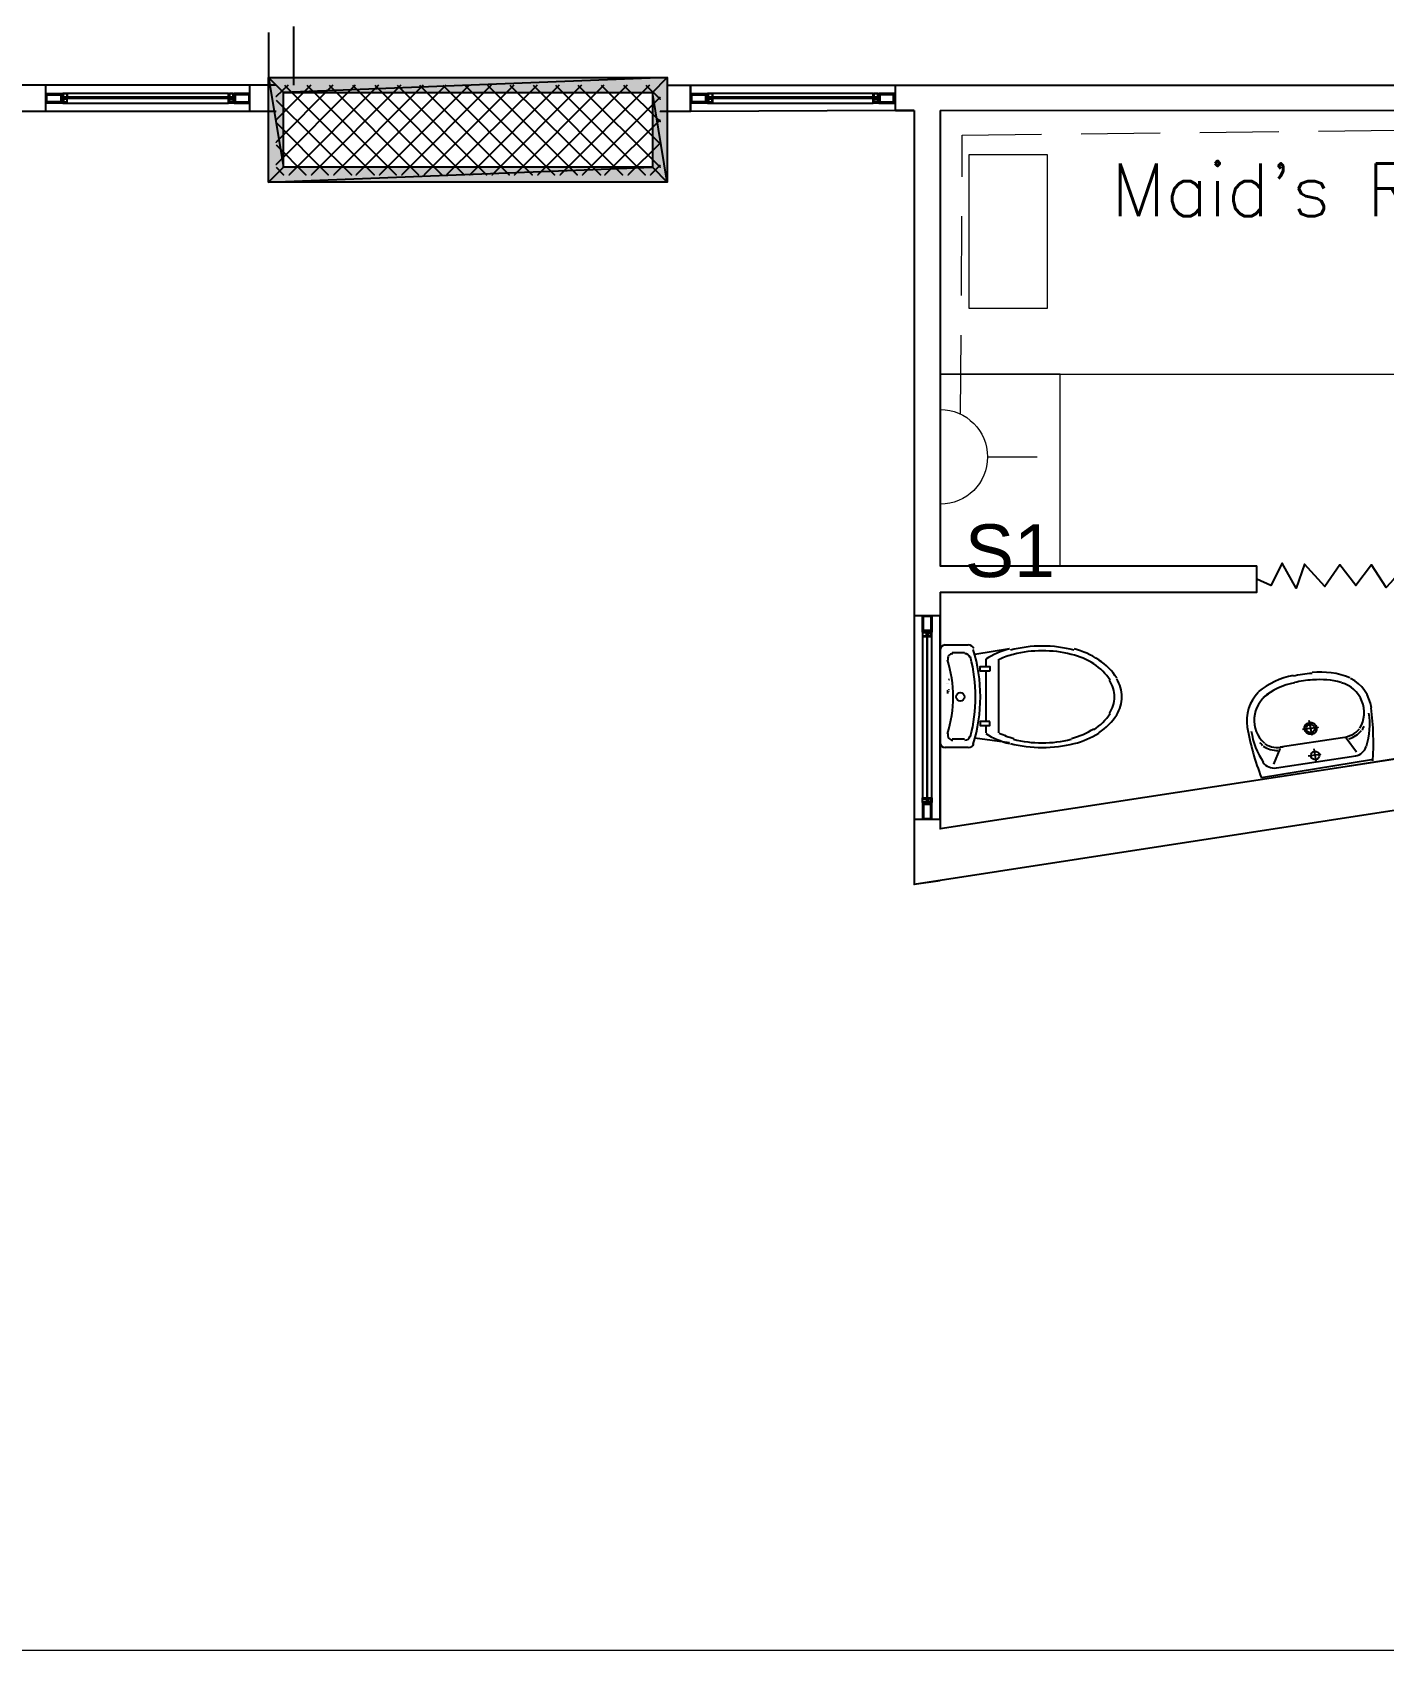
# Model space of a CAD drawing. Header units: inches. Extents: x 14 to 158, y 51 to 94.
# Drawn here: x 63.47 to 68.59, y 73.44 to 79.57 of the extents above; entities that cross this region are included whole.
import ezdxf

# ---------------------------------------------------------------- set-up
doc = ezdxf.new("R2010")
doc.units = ezdxf.units.IN
doc.header["$LTSCALE"] = 0.6
doc.header["$MEASUREMENT"] = 0
doc.linetypes.add('DASHED', pattern=[0.75, 0.5, -0.25])
doc.layers.get('0').update_dxf_attribs({"color": 253, "lineweight": 0})
for name, color, linetype, lineweight in [('POWER-1', 3, 'Continuous', 0), ('text', 3, 'Continuous', 0), ('wiring1', 3, 'DASHED', 0)]:
    doc.layers.add(name, color=color, linetype=linetype, lineweight=lineweight)
doc.styles.add('SIMPLEX', font='SIMPLEX.SHX')
doc.styles.get("Standard").update_dxf_attribs({"font": 'arial.ttf'})

# ---------------------------------------------------------------- blocks, each defined once
blk = doc.blocks.new('A$C7A874722')
for p, q in [((1.8, 1), (0, 1)), ((0, 1), (0, 0)), ((1.8, 0), (1.8, 1)), ((0, 0), (1.8, 0))]:
    blk.add_line(p, q)
blk = doc.blocks.new('SO-10')
at = {"layer": 'POWER-1'}
for p, q in [((0, 0.1761), (0, 0.3603)), ((0.25, 0), (-0.25, 0))]:
    blk.add_line(p, q, dxfattribs=at)
blk.add_arc((0, 0), 0.1761, 0, 180, dxfattribs=at)

msp = doc.modelspace()

# ---------------------------------------------------------------- hatches: boundary and pattern name
h = msp.add_hatch(color=256)
h.paths.add_polyline_path([(65.8212, 79.0581), (65.8778, 79.0016), (65.8212, 79.3408)])
h.paths.add_polyline_path([(65.8778, 79.0016), (65.8212, 79.3408), (65.8778, 79.3974)])
h.paths.add_polyline_path([(65.8212, 79.3408), (65.8778, 79.3974), (64.4228, 79.3408)])
h.paths.add_polyline_path([(65.8778, 79.3974), (64.4228, 79.3408), (64.3663, 79.3974)])
h.paths.add_polyline_path([(64.4228, 79.3408), (64.3663, 79.3974), (64.4228, 79.0581)])
h.paths.add_polyline_path([(64.3663, 79.3974), (64.4228, 79.0581), (64.3663, 79.0016)])
h.paths.add_polyline_path([(64.4228, 79.0581), (64.3663, 79.0016), (65.8212, 79.0581)])
h.paths.add_polyline_path([(64.3663, 79.0016), (65.8212, 79.0581), (65.8778, 79.0016)])
h = msp.add_hatch(color=256)
h.paths.add_polyline_path([(65.8212, 79.0581), (65.8778, 79.0016), (65.8212, 79.3408)])
h.paths.add_polyline_path([(65.8778, 79.0016), (65.8212, 79.3408), (65.8778, 79.3974)])
h.paths.add_polyline_path([(65.8212, 79.3408), (65.8778, 79.3974), (64.4228, 79.3408)])
h.paths.add_polyline_path([(65.8778, 79.3974), (64.4228, 79.3408), (64.3663, 79.3974)])
h.paths.add_polyline_path([(64.4228, 79.3408), (64.3663, 79.3974), (64.4228, 79.0581)])
h.paths.add_polyline_path([(64.3663, 79.3974), (64.4228, 79.0581), (64.3663, 79.0016)])
h.paths.add_polyline_path([(64.4228, 79.0581), (64.3663, 79.0016), (65.8212, 79.0581)])
h.paths.add_polyline_path([(64.3663, 79.0016), (65.8212, 79.0581), (65.8778, 79.0016)])
h = msp.add_hatch(color=256)
h.paths.add_polyline_path([(66.9328, 77.1095), (66.9438, 77.1095), (66.9438, 77.1054), (66.941, 77.1054), (66.9369, 77.1054), (66.9369, 77.1095), (66.9328, 77.1095), (66.9341, 77.1095)])
h.paths.add_polyline_path([(66.941, 77.1095), (66.9369, 77.1095), (66.9369, 77.1054), (66.941, 77.1054), (66.9438, 77.1054), (66.9438, 77.1095)])
for points in [[(66.941, 77.1191), (66.9369, 77.1191), (66.9369, 77.1164), (66.9369, 77.1122), (66.941, 77.1122), (66.941, 77.1164), (66.941, 77.1191), (66.9438, 77.1191), (66.9479, 77.1191), (66.9479, 77.1164), (66.9479, 77.1122), (66.9438, 77.1122), (66.9438, 77.1164), (66.9438, 77.1191), (66.9438, 77.1164), (66.941, 77.1164), (66.941, 77.1122), (66.9369, 77.1122), (66.9369, 77.1164), (66.9369, 77.1191)], [(66.941, 77.0916), (66.9369, 77.0916), (66.9369, 77.0874), (66.941, 77.0874), (66.941, 77.0916), (66.9438, 77.0916), (66.9438, 77.0874), (66.941, 77.0874), (66.9438, 77.0874), (66.9438, 77.0916), (66.941, 77.0916), (66.941, 77.0874), (66.9369, 77.0874), (66.9369, 77.0916)], [(66.941, 77.0805), (66.9369, 77.0805), (66.9369, 77.0778), (66.9369, 77.0764), (66.941, 77.0778), (66.941, 77.0764), (66.941, 77.0805), (66.9438, 77.0805), (66.9479, 77.0805), (66.9479, 77.0778), (66.9479, 77.0764), (66.9438, 77.0778), (66.9438, 77.0764), (66.9438, 77.0736), (66.9438, 77.0778), (66.9438, 77.0764), (66.9438, 77.0805), (66.9438, 77.0778), (66.9438, 77.0764), (66.941, 77.0778), (66.941, 77.0764), (66.941, 77.0736), (66.9369, 77.0736), (66.9369, 77.0778), (66.9369, 77.0764), (66.9369, 77.0805)], [(66.9369, 77.0736), (66.9479, 77.0736), (66.9479, 77.0709), (66.9438, 77.0709), (66.9438, 77.0695), (66.9438, 77.0667), (66.941, 77.0667), (66.9369, 77.0667), (66.9369, 77.0709), (66.941, 77.0709), (66.941, 77.0695), (66.9438, 77.0709), (66.9438, 77.0695), (66.941, 77.0709), (66.941, 77.0695), (66.9369, 77.0709)], [(66.9369, 77.0557), (66.941, 77.0557), (66.9438, 77.0557), (66.9438, 77.0598), (66.9438, 77.0557), (66.9479, 77.0557), (66.9438, 77.0557)], [(66.9369, 77.0529), (66.941, 77.0529), (66.9438, 77.0529), (66.9438, 77.0557), (66.9438, 77.0529), (66.9479, 77.0529), (66.9438, 77.0529)]]:
    msp.add_hatch(color=256).paths.add_polyline_path(points)
h = msp.add_hatch(color=256)
h.paths.add_polyline_path([(66.9369, 77.0985), (66.9369, 77.1026), (66.9369, 77.1012), (66.941, 77.1026), (66.941, 77.1012), (66.941, 77.0985), (66.9438, 77.0985), (66.9438, 77.1026), (66.9438, 77.1012), (66.941, 77.1026), (66.941, 77.1012), (66.9438, 77.1026), (66.9438, 77.1012), (66.9438, 77.0985), (66.941, 77.0985)])
h.paths.add_polyline_path([(66.941, 77.0985), (66.941, 77.1026), (66.941, 77.1012), (66.9369, 77.1026), (66.9369, 77.1012), (66.9369, 77.0985)])
h = msp.add_hatch(color=256)
h.paths.add_polyline_path([(66.9369, 77.0598), (66.9369, 77.0626), (66.9369, 77.0667), (66.941, 77.0667), (66.941, 77.0626), (66.941, 77.0598), (66.9438, 77.0598), (66.9438, 77.0626), (66.941, 77.0626), (66.941, 77.0667), (66.9438, 77.0667), (66.9438, 77.0626), (66.9438, 77.0598), (66.941, 77.0598)])
h.paths.add_polyline_path([(66.941, 77.0598), (66.941, 77.0626), (66.9369, 77.0626), (66.9369, 77.0598)])

# ---------------------------------------------------------------- linework, layer by layer
at = {"linetype": 'Continuous', "lineweight": -2}
for p, q in [((64.3663, 79.5689), (64.3663, 79.3974)), ((64.4615, 79.5916), (64.4615, 79.3684))]:
    msp.add_line(p, q, dxfattribs=at)
msp.add_line((66.9121, 79.2732), (70.4494, 79.2732))
for points in [[(49.7235, 93.0265), (82.2429, 93.0265), (82.2429, 73.4364), (49.7235, 73.4364)], [(67.0218, 79.1058), (67.3179, 79.1058), (67.3179, 78.5229), (67.0218, 78.5229)], [(66.9121, 77.5467), (67.3665, 77.5467), (67.3665, 78.2732), (66.9121, 78.2732)]]:
    msp.add_lwpolyline(points, close=True)
for points in [[(63.5223, 79.3684), (62.015, 79.3684), (62.015, 79.3684)], [(63.5223, 79.3684), (63.081, 79.3684), (63.081, 79.3684)], [(64.296, 79.3684), (63.5223, 79.3684), (63.5223, 79.3684)], [(63.5223, 79.2691), (63.5223, 79.3684), (63.5223, 79.3684)], [(64.296, 79.3684), (63.5223, 79.3684), (63.5223, 79.3684)], [(63.5223, 79.2691), (63.5223, 79.3684), (63.5223, 79.3684)], [(64.3953, 79.3684), (64.296, 79.3684), (64.296, 79.3684)], [(64.296, 79.2691), (64.296, 79.3684), (64.296, 79.3684)], [(64.3953, 79.3684), (64.296, 79.3684), (64.296, 79.3684)], [(64.296, 79.2691), (64.296, 79.3684), (64.296, 79.3684)], [(64.6945, 79.3684), (64.3953, 79.0678), (64.3953, 79.0678)], [(64.6104, 79.3684), (64.3953, 79.1533), (64.3953, 79.1533)], [(64.5263, 79.3684), (64.3953, 79.2374), (64.3953, 79.2374)], [(64.4408, 79.3684), (64.3953, 79.3257), (64.3953, 79.3257)], [(64.6945, 79.3684), (64.3953, 79.0678), (64.3953, 79.0678)], [(64.6104, 79.3684), (64.3953, 79.1533), (64.3953, 79.1533)], [(64.5263, 79.3684), (64.3953, 79.2374), (64.3953, 79.2374)], [(64.4408, 79.3684), (64.3953, 79.3257), (64.3953, 79.3257)], [(64.427, 79.3684), (64.7662, 79.0292), (64.7662, 79.0292)], [(64.427, 79.3684), (64.7662, 79.0292), (64.7662, 79.0292)], [(64.7828, 79.3684), (64.4449, 79.0292), (64.4449, 79.0292)], [(64.7828, 79.3684), (64.4449, 79.0292), (64.4449, 79.0292)], [(64.5111, 79.3684), (64.8504, 79.0292), (64.8504, 79.0292)], [(64.5111, 79.3684), (64.8504, 79.0292), (64.8504, 79.0292)], [(64.8683, 79.3684), (64.529, 79.0292), (64.529, 79.0292)], [(64.8683, 79.3684), (64.529, 79.0292), (64.529, 79.0292)], [(64.5966, 79.3684), (64.9345, 79.0292), (64.9345, 79.0292)], [(64.5966, 79.3684), (64.9345, 79.0292), (64.9345, 79.0292)], [(64.9524, 79.3684), (64.6145, 79.0292), (64.6145, 79.0292)], [(64.9524, 79.3684), (64.6145, 79.0292), (64.6145, 79.0292)], [(64.6849, 79.3684), (65.0227, 79.0292), (65.0227, 79.0292)], [(64.6849, 79.3684), (65.0227, 79.0292), (65.0227, 79.0292)], [(65.0379, 79.3684), (64.6987, 79.0292), (64.6987, 79.0292)], [(65.0379, 79.3684), (64.6987, 79.0292), (64.6987, 79.0292)], [(64.769, 79.3684), (65.1082, 79.0292), (65.1082, 79.0292)], [(64.769, 79.3684), (65.1082, 79.0292), (65.1082, 79.0292)], [(65.1262, 79.3684), (64.7869, 79.0292), (64.7869, 79.0292)], [(65.1262, 79.3684), (64.7869, 79.0292), (64.7869, 79.0292)], [(64.8545, 79.3684), (65.1924, 79.0292), (65.1924, 79.0292)], [(64.8545, 79.3684), (65.1924, 79.0292), (65.1924, 79.0292)], [(65.2103, 79.3684), (64.871, 79.0292), (64.871, 79.0292)], [(65.2103, 79.3684), (64.871, 79.0292), (64.871, 79.0292)], [(64.9386, 79.3684), (65.2779, 79.0292), (65.2779, 79.0292)], [(64.9386, 79.3684), (65.2779, 79.0292), (65.2779, 79.0292)], [(65.2958, 79.3684), (64.9565, 79.0292), (64.9565, 79.0292)], [(65.2958, 79.3684), (64.9565, 79.0292), (64.9565, 79.0292)], [(65.0269, 79.3684), (65.3661, 79.0292), (65.3661, 79.0292)], [(65.0269, 79.3684), (65.3661, 79.0292), (65.3661, 79.0292)], [(65.3841, 79.3684), (65.0407, 79.0292), (65.0407, 79.0292)], [(65.3841, 79.3684), (65.0407, 79.0292), (65.0407, 79.0292)], [(65.111, 79.3684), (65.4503, 79.0292), (65.4503, 79.0292)], [(65.111, 79.3684), (65.4503, 79.0292), (65.4503, 79.0292)], [(65.4682, 79.3684), (65.1289, 79.0292), (65.1289, 79.0292)], [(65.4682, 79.3684), (65.1289, 79.0292), (65.1289, 79.0292)], [(65.1965, 79.3684), (65.5358, 79.0292), (65.5358, 79.0292)], [(65.1965, 79.3684), (65.5358, 79.0292), (65.5358, 79.0292)], [(65.5523, 79.3684), (65.2144, 79.0292), (65.2144, 79.0292)], [(65.5523, 79.3684), (65.2144, 79.0292), (65.2144, 79.0292)], [(65.2806, 79.3684), (65.624, 79.0292), (65.624, 79.0292)], [(65.2806, 79.3684), (65.624, 79.0292), (65.624, 79.0292)], [(65.6378, 79.3684), (65.2986, 79.0292), (65.2986, 79.0292)], [(65.6378, 79.3684), (65.2986, 79.0292), (65.2986, 79.0292)], [(65.3689, 79.3684), (65.7081, 79.0292), (65.7081, 79.0292)], [(65.3689, 79.3684), (65.7081, 79.0292), (65.7081, 79.0292)], [(65.7261, 79.3684), (65.3868, 79.0292), (65.3868, 79.0292)], [(65.7261, 79.3684), (65.3868, 79.0292), (65.3868, 79.0292)], [(65.4544, 79.3684), (65.7936, 79.0292), (65.7936, 79.0292)], [(65.4544, 79.3684), (65.7936, 79.0292), (65.7936, 79.0292)], [(65.8102, 79.3684), (65.4723, 79.0292), (65.4723, 79.0292)], [(65.8102, 79.3684), (65.4723, 79.0292), (65.4723, 79.0292)], [(65.5385, 79.3684), (65.8502, 79.0581), (65.8502, 79.0581)], [(65.5385, 79.3684), (65.8502, 79.0581), (65.8502, 79.0581)], [(65.6268, 79.3684), (65.8502, 79.1464), (65.8502, 79.1464)], [(65.6268, 79.3684), (65.8502, 79.1464), (65.8502, 79.1464)], [(65.7123, 79.3684), (65.8502, 79.2305), (65.8502, 79.2305)], [(65.7123, 79.3684), (65.8502, 79.2305), (65.8502, 79.2305)], [(65.7964, 79.3684), (65.8502, 79.316), (65.8502, 79.316)], [(65.7964, 79.3684), (65.8502, 79.316), (65.8502, 79.316)], [(65.966, 79.3684), (65.966, 79.2691), (65.8502, 79.2691)], [(65.8778, 79.3684), (70.4494, 79.3684), (70.4494, 79.3684)], [(65.966, 79.2691), (65.966, 79.3684), (65.966, 79.3684)], [(66.8128, 79.2732), (66.7424, 79.2732), (66.7424, 79.3684)], [(66.7424, 79.2732), (66.7424, 79.3684), (66.7424, 79.3684)], [(63.5223, 79.3367), (63.5871, 79.3367), (63.5871, 79.3008), (63.5223, 79.3008)], [(63.5223, 79.3008), (63.5223, 79.3367), (63.5223, 79.3367)], [(63.5223, 79.3367), (63.5871, 79.3367), (63.5871, 79.3008), (63.5223, 79.3008)], [(63.5223, 79.3008), (63.5223, 79.3367), (63.5223, 79.3367)], [(64.2367, 79.3229), (63.5871, 79.3229), (63.5871, 79.3229)], [(64.2367, 79.3229), (63.5871, 79.3229), (63.5871, 79.3229)], [(64.2367, 79.3188), (63.5871, 79.3188), (63.5871, 79.3188)], [(64.2367, 79.3188), (63.5871, 79.3188), (63.5871, 79.3188)], [(64.2146, 79.3367), (63.6037, 79.3367), (63.6037, 79.3367)], [(64.2146, 79.3367), (63.6037, 79.3367), (63.6037, 79.3367)], [(63.6037, 79.3008), (64.2146, 79.3008), (64.2146, 79.3008)], [(63.6037, 79.3008), (64.2146, 79.3008), (64.2146, 79.3008)], [(64.296, 79.3367), (64.2367, 79.3367), (64.2367, 79.3008), (64.296, 79.3008)], [(64.296, 79.3367), (64.2367, 79.3367), (64.2367, 79.3008), (64.296, 79.3008)], [(64.296, 79.3008), (64.296, 79.3367), (64.296, 79.3367)], [(64.296, 79.3008), (64.296, 79.3367), (64.296, 79.3367)], [(64.3953, 79.3119), (64.6807, 79.0292), (64.6807, 79.0292)], [(64.3953, 79.3119), (64.6807, 79.0292), (64.6807, 79.0292)], [(65.8502, 79.3229), (65.5564, 79.0292), (65.5564, 79.0292)], [(65.8502, 79.3229), (65.5564, 79.0292), (65.5564, 79.0292)], [(65.966, 79.3367), (66.0295, 79.3367), (66.0295, 79.3008), (65.966, 79.3008)], [(65.966, 79.3008), (65.966, 79.3367), (65.966, 79.3367)], [(65.966, 79.3367), (66.0295, 79.3367), (66.0295, 79.3008), (65.966, 79.3008)], [(65.966, 79.3008), (65.966, 79.3367), (65.966, 79.3367)], [(66.679, 79.3229), (66.0295, 79.3229), (66.0295, 79.3229)], [(66.679, 79.3229), (66.0295, 79.3229), (66.0295, 79.3229)], [(66.679, 79.3188), (66.0295, 79.3188), (66.0295, 79.3188)], [(66.679, 79.3188), (66.0295, 79.3188), (66.0295, 79.3188)], [(66.6583, 79.3367), (66.0501, 79.3367), (66.0501, 79.3367)], [(66.6583, 79.3367), (66.0501, 79.3367), (66.0501, 79.3367)], [(66.0501, 79.3008), (66.6583, 79.3008), (66.6583, 79.3008)], [(66.0501, 79.3008), (66.6583, 79.3008), (66.6583, 79.3008)], [(66.7424, 79.3367), (66.679, 79.3367), (66.679, 79.3008), (66.7424, 79.3008)], [(66.7424, 79.3367), (66.679, 79.3367), (66.679, 79.3008), (66.7424, 79.3008)], [(66.7424, 79.3008), (66.7424, 79.3367), (66.7424, 79.3367)], [(66.7424, 79.3008), (66.7424, 79.3367), (66.7424, 79.3367)], [(63.5223, 79.2691), (63.1775, 79.2691), (63.1775, 79.2691)], [(63.5223, 79.2691), (63.1775, 79.2691), (63.1775, 79.2691)], [(64.296, 79.2691), (63.5223, 79.2691), (63.5223, 79.2691)], [(64.296, 79.2691), (63.5223, 79.2691), (63.5223, 79.2691)], [(64.3953, 79.2691), (64.296, 79.2691), (64.296, 79.2691)], [(64.3953, 79.2691), (64.296, 79.2691), (64.296, 79.2691)], [(65.8502, 79.2374), (65.6406, 79.0292), (65.6406, 79.0292)], [(65.8502, 79.2374), (65.6406, 79.0292), (65.6406, 79.0292)], [(65.966, 79.2691), (65.8502, 79.2691), (65.8502, 79.2691)], [(66.7424, 79.2732), (65.966, 79.2691), (65.966, 79.2691)], [(66.7424, 79.2732), (65.966, 79.2691), (65.966, 79.2691)], [(66.7424, 79.2732), (66.8128, 79.2732), (66.8128, 79.2732)], [(66.8128, 79.2732), (66.8128, 76.34), (66.8128, 76.34)], [(66.9121, 79.2732), (66.9121, 77.5467), (66.9121, 77.5467)], [(64.3953, 79.2277), (64.5925, 79.0292), (64.5925, 79.0292)], [(64.3953, 79.2277), (64.5925, 79.0292), (64.5925, 79.0292)], [(64.3953, 79.1422), (64.5083, 79.0292), (64.5083, 79.0292)], [(64.3953, 79.1422), (64.5083, 79.0292), (64.5083, 79.0292)], [(65.8502, 79.1491), (65.7288, 79.0292), (65.7288, 79.0292)], [(65.8502, 79.1491), (65.7288, 79.0292), (65.7288, 79.0292)], [(64.3953, 79.0581), (64.4228, 79.0292), (64.4228, 79.0292)], [(64.3953, 79.0581), (64.4228, 79.0292), (64.4228, 79.0292)], [(65.8502, 79.065), (65.8143, 79.0292), (65.8143, 79.0292)], [(65.8502, 79.065), (65.8143, 79.0292), (65.8143, 79.0292)], [(66.9121, 77.5467), (68.1119, 77.5467), (68.1119, 77.5467)], [(68.7904, 77.497), (68.7159, 77.4584), (68.6814, 77.5577), (68.6318, 77.497), (68.6028, 77.4653), (68.5463, 77.5508), (68.487, 77.4722), (68.4263, 77.5508), (68.3697, 77.4694), (68.2925, 77.5536), (68.2608, 77.4625), (68.2084, 77.5577), (68.1656, 77.4722), (68.1119, 77.497)], [(68.1119, 77.4474), (68.1119, 77.5467), (68.1119, 77.5467)], [(66.9121, 77.4474), (66.9121, 76.551), (66.9121, 76.551)], [(66.9121, 77.4474), (68.1119, 77.4474), (68.1119, 77.4474)], [(66.9121, 77.4019), (66.9121, 76.551), (66.9121, 76.551)], [(66.8128, 77.3591), (66.9121, 77.3591), (66.9121, 77.3591)], [(66.8128, 77.3591), (66.8128, 76.5868), (66.8128, 76.5868)], [(66.8128, 77.3591), (66.9121, 77.3591), (66.9121, 77.3591)], [(66.8128, 77.3591), (66.8128, 76.5868), (66.8128, 76.5868)], [(66.8803, 77.3591), (66.8803, 77.2957), (66.8445, 77.2957), (66.8445, 77.3591)], [(66.8445, 77.3591), (66.8803, 77.3591), (66.8803, 77.3591)], [(66.8803, 77.3591), (66.8803, 77.2957), (66.8445, 77.2957), (66.8445, 77.3591)], [(66.8445, 77.3591), (66.8803, 77.3591), (66.8803, 77.3591)], [(66.9121, 76.5868), (66.9121, 77.3591), (66.9121, 77.3591)], [(66.9121, 76.5868), (66.9121, 77.3591), (66.9121, 77.3591)], [(66.8445, 77.2791), (66.8445, 76.6682), (66.8445, 76.6682)], [(66.8445, 77.2791), (66.8445, 76.6682), (66.8445, 76.6682)], [(66.8803, 76.6682), (66.8803, 77.2791), (66.8803, 77.2791)], [(66.8803, 76.6682), (66.8803, 77.2791), (66.8803, 77.2791)], [(66.9121, 76.8792), (66.9121, 77.2295), (66.9121, 77.2295)], [(66.93, 77.2474), (67.0183, 77.2474), (67.0183, 77.2474)], [(66.9576, 77.2184), (67.0045, 77.2184), (67.0045, 77.2184)], [(67.1741, 77.2322), (67.0431, 77.2115), (67.0431, 77.2115)], [(72.1484, 77.1619), (66.8128, 76.34), (66.8128, 76.34)], [(67.0858, 77.166), (67.0858, 77.1936), (67.0858, 77.1936)], [(67.0858, 76.9578), (67.0858, 77.1481), (67.0858, 77.1481)], [(67.1341, 76.915), (67.1341, 77.1936), (67.1341, 77.1936)], [(67.0858, 76.915), (67.0858, 76.9426), (67.0858, 76.9426)], [(68.2856, 76.9288), (68.3449, 76.9357), (68.3449, 76.9357)], [(68.3215, 76.904), (68.3104, 76.9606), (68.3104, 76.9606)], [(69.5645, 76.9618), (68.4621, 76.7882), (68.4621, 76.7882)], [(68.851, 76.8475), (66.9121, 76.551), (66.9121, 76.551)], [(67.0183, 76.8585), (66.93, 76.8585), (66.93, 76.8585)], [(67.0045, 76.8902), (66.9576, 76.8902), (66.9576, 76.8902)], [(67.1741, 76.8764), (67.0431, 76.8944), (67.0431, 76.8944)], [(68.1767, 76.7951), (68.2001, 76.8544), (68.2001, 76.8544)], [(68.2001, 76.8613), (68.4373, 76.8971), (68.4373, 76.8971)], [(68.3284, 76.8544), (68.3353, 76.8089), (68.3353, 76.8089)], [(68.4897, 76.8406), (68.4511, 76.8944), (68.4511, 76.8944)], [(68.1298, 76.7454), (68.5463, 76.813), (68.5463, 76.813)], [(68.1863, 76.7813), (68.487, 76.8268), (68.487, 76.8268)], [(68.3063, 76.8268), (68.3532, 76.8337), (68.3532, 76.8337)], [(68.5463, 76.813), (68.5476, 76.8116), (68.5476, 76.8116)], [(66.8803, 76.5868), (66.8803, 76.6461), (66.8445, 76.6461), (66.8445, 76.5868)], [(66.8803, 76.5868), (66.8803, 76.6461), (66.8445, 76.6461), (66.8445, 76.5868)], [(66.8128, 76.5868), (66.9121, 76.5868), (66.9121, 76.5868)], [(66.8445, 76.5868), (66.8803, 76.5868), (66.8803, 76.5868)], [(66.8445, 76.5868), (66.8803, 76.5868), (66.8803, 76.5868)], [(66.9121, 76.3538), (66.8128, 76.34), (66.8128, 76.34)]]:
    msp.add_lwpolyline(points, dxfattribs=at)
for points in [[(65.8778, 79.3974), (64.4228, 79.3408), (64.3663, 79.3974)], [(64.4228, 79.3408), (64.3663, 79.3974), (64.4228, 79.0581)], [(64.3663, 79.3974), (64.4228, 79.0581), (64.3663, 79.0016)], [(65.8778, 79.3974), (64.4228, 79.3408), (64.3663, 79.3974)], [(64.4228, 79.3408), (64.3663, 79.3974), (64.4228, 79.0581)], [(64.3663, 79.3974), (64.4228, 79.0581), (64.3663, 79.0016)], [(65.8212, 79.3408), (65.8778, 79.3974), (64.4228, 79.3408)], [(65.8212, 79.3408), (65.8778, 79.3974), (64.4228, 79.3408)], [(65.8778, 79.0016), (65.8212, 79.3408), (65.8778, 79.3974)], [(65.8778, 79.0016), (65.8212, 79.3408), (65.8778, 79.3974)], [(63.5789, 79.3325), (63.5789, 79.305), (63.5264, 79.305), (63.5264, 79.3325)], [(63.5789, 79.3325), (63.5789, 79.305), (63.5264, 79.305), (63.5264, 79.3325)], [(63.5871, 79.3229), (63.6037, 79.3229), (63.6037, 79.3367), (63.5871, 79.3367)], [(63.5871, 79.3229), (63.6037, 79.3229), (63.6037, 79.3367), (63.5871, 79.3367)], [(63.5871, 79.3188), (63.5871, 79.3008), (63.6037, 79.3008), (63.6037, 79.3188)], [(63.5871, 79.3188), (63.5871, 79.3008), (63.6037, 79.3008), (63.6037, 79.3188)], [(63.6037, 79.3229), (63.5899, 79.3229), (63.5899, 79.3367), (63.6037, 79.3367)], [(63.6037, 79.3229), (63.5899, 79.3229), (63.5899, 79.3367), (63.6037, 79.3367)], [(63.5899, 79.316), (63.5899, 79.305), (63.6037, 79.305), (63.6037, 79.316)], [(63.5899, 79.316), (63.5899, 79.305), (63.6037, 79.305), (63.6037, 79.316)], [(64.2325, 79.3229), (64.2146, 79.3229), (64.2146, 79.3367), (64.2325, 79.3367)], [(64.2325, 79.3229), (64.2146, 79.3229), (64.2146, 79.3367), (64.2325, 79.3367)], [(64.2325, 79.3188), (64.2325, 79.3008), (64.2146, 79.3008), (64.2146, 79.3188)], [(64.2325, 79.3188), (64.2325, 79.3008), (64.2146, 79.3008), (64.2146, 79.3188)], [(64.2187, 79.3229), (64.2325, 79.3229), (64.2325, 79.3367), (64.2187, 79.3367)], [(64.2187, 79.3229), (64.2325, 79.3229), (64.2325, 79.3367), (64.2187, 79.3367)], [(64.2325, 79.316), (64.2325, 79.305), (64.2187, 79.305), (64.2187, 79.316)], [(64.2325, 79.316), (64.2325, 79.305), (64.2187, 79.305), (64.2187, 79.316)], [(64.2394, 79.3325), (64.2394, 79.305), (64.2932, 79.305), (64.2932, 79.3325)], [(64.2394, 79.3325), (64.2394, 79.305), (64.2932, 79.305), (64.2932, 79.3325)], [(65.8212, 79.0581), (65.8778, 79.0016), (65.8212, 79.3408)], [(65.8212, 79.0581), (65.8778, 79.0016), (65.8212, 79.3408)], [(66.0226, 79.3325), (66.0226, 79.305), (65.9702, 79.305), (65.9702, 79.3325)], [(66.0226, 79.3325), (66.0226, 79.305), (65.9702, 79.305), (65.9702, 79.3325)], [(66.0295, 79.3229), (66.0501, 79.3229), (66.0501, 79.3367), (66.0295, 79.3367)], [(66.0295, 79.3229), (66.0501, 79.3229), (66.0501, 79.3367), (66.0295, 79.3367)], [(66.0295, 79.3188), (66.0295, 79.3008), (66.0501, 79.3008), (66.0501, 79.3188)], [(66.0295, 79.3188), (66.0295, 79.3008), (66.0501, 79.3008), (66.0501, 79.3188)], [(66.0474, 79.3229), (66.0336, 79.3229), (66.0336, 79.3367), (66.0474, 79.3367)], [(66.0474, 79.3229), (66.0336, 79.3229), (66.0336, 79.3367), (66.0474, 79.3367)], [(66.0336, 79.316), (66.0336, 79.305), (66.0474, 79.305), (66.0474, 79.316)], [(66.0336, 79.316), (66.0336, 79.305), (66.0474, 79.305), (66.0474, 79.316)], [(66.6762, 79.3229), (66.6583, 79.3229), (66.6583, 79.3367), (66.6762, 79.3367)], [(66.6762, 79.3229), (66.6583, 79.3229), (66.6583, 79.3367), (66.6762, 79.3367)], [(66.6762, 79.3188), (66.6762, 79.3008), (66.6583, 79.3008), (66.6583, 79.3188)], [(66.6762, 79.3188), (66.6762, 79.3008), (66.6583, 79.3008), (66.6583, 79.3188)], [(66.6611, 79.3229), (66.6762, 79.3229), (66.6762, 79.3367), (66.6611, 79.3367)], [(66.6611, 79.3229), (66.6762, 79.3229), (66.6762, 79.3367), (66.6611, 79.3367)], [(66.6762, 79.316), (66.6762, 79.305), (66.6611, 79.305), (66.6611, 79.316)], [(66.6762, 79.316), (66.6762, 79.305), (66.6611, 79.305), (66.6611, 79.316)], [(66.6831, 79.3325), (66.6831, 79.305), (66.7355, 79.305), (66.7355, 79.3325)], [(66.6831, 79.3325), (66.6831, 79.305), (66.7355, 79.305), (66.7355, 79.3325)], [(64.4228, 79.0581), (64.3663, 79.0016), (65.8212, 79.0581)], [(64.3663, 79.0016), (65.8212, 79.0581), (65.8778, 79.0016)], [(64.4228, 79.0581), (64.3663, 79.0016), (65.8212, 79.0581)], [(64.3663, 79.0016), (65.8212, 79.0581), (65.8778, 79.0016)], [(66.8762, 77.3026), (66.8486, 77.3026), (66.8486, 77.3563), (66.8762, 77.3563)], [(66.8762, 77.3026), (66.8486, 77.3026), (66.8486, 77.3563), (66.8762, 77.3563)], [(66.8597, 77.2957), (66.8445, 77.2957), (66.8445, 77.2791), (66.8597, 77.2791)], [(66.8597, 77.2957), (66.8445, 77.2957), (66.8445, 77.2791), (66.8597, 77.2791)], [(66.8597, 77.2929), (66.8445, 77.2929), (66.8445, 77.2819), (66.8597, 77.2819)], [(66.8597, 77.2929), (66.8445, 77.2929), (66.8445, 77.2819), (66.8597, 77.2819)], [(66.8624, 77.2957), (66.8624, 76.6461)], [(66.8624, 77.2957), (66.8624, 76.6461)], [(66.8666, 77.2957), (66.8666, 77.2791), (66.8803, 77.2791), (66.8803, 77.2957)], [(66.8666, 77.2957), (66.8666, 77.2791), (66.8803, 77.2791), (66.8803, 77.2957)], [(66.8666, 77.2819), (66.8666, 77.2929), (66.8762, 77.2929), (66.8762, 77.2819)], [(66.8666, 77.2819), (66.8666, 77.2929), (66.8762, 77.2929), (66.8762, 77.2819)], [(67.0996, 77.1481), (67.0638, 77.1481), (67.0638, 77.166), (67.0996, 77.166)], [(67.0996, 76.9578), (67.0638, 76.9578), (67.0638, 76.9426), (67.0996, 76.9426)], [(66.8597, 76.6503), (66.8445, 76.6503), (66.8445, 76.6682), (66.8597, 76.6682)], [(66.8597, 76.6503), (66.8445, 76.6503), (66.8445, 76.6682), (66.8597, 76.6682)], [(66.8597, 76.653), (66.8445, 76.653), (66.8445, 76.6641), (66.8597, 76.6641)], [(66.8597, 76.653), (66.8445, 76.653), (66.8445, 76.6641), (66.8597, 76.6641)], [(66.8666, 76.6503), (66.8666, 76.6682), (66.8803, 76.6682), (66.8803, 76.6503)], [(66.8666, 76.6503), (66.8666, 76.6682), (66.8803, 76.6682), (66.8803, 76.6503)], [(66.8666, 76.6641), (66.8666, 76.653), (66.8762, 76.653), (66.8762, 76.6641)], [(66.8666, 76.6641), (66.8666, 76.653), (66.8762, 76.653), (66.8762, 76.6641)], [(66.8762, 76.6434), (66.8486, 76.6434), (66.8486, 76.5896), (66.8762, 76.5896)], [(66.8762, 76.6434), (66.8486, 76.6434), (66.8486, 76.5896), (66.8762, 76.5896)]]:
    msp.add_lwpolyline(points, close=True, dxfattribs=at)
for points in [[(66.9314, 77.2474), (66.9203, 77.2474), (66.9121, 77.2377), (66.9121, 77.2267)], [(67.0251, 77.2005), (67.0224, 77.2088), (67.0141, 77.2143), (67.0058, 77.2143)], [(67.0389, 77.2336), (67.0362, 77.2405), (67.0279, 77.2474), (67.0196, 77.2474)], [(67.0376, 76.8709), (67.0734, 76.9881), (67.0734, 77.1136), (67.0376, 77.2308)], [(67.1741, 77.2322), (67.1424, 77.224), (67.112, 77.2102), (67.0844, 77.1936)], [(67.1906, 77.2115), (67.1713, 77.2074), (67.1534, 77.2005), (67.1355, 77.1922)], [(67.2982, 77.2433), (67.2582, 77.2433), (67.2168, 77.2377), (67.1782, 77.2281)], [(67.2982, 77.2253), (67.2623, 77.2253), (67.2251, 77.2212), (67.1893, 77.2115)], [(67.4196, 77.2281), (67.3809, 77.2377), (67.3396, 77.2433), (67.2982, 77.2433)], [(67.4085, 77.2115), (67.3727, 77.2212), (67.3354, 77.2253), (67.2982, 77.2253)], [(67.494, 77.1757), (67.4678, 77.1922), (67.4402, 77.2046), (67.4099, 77.2115)], [(67.5133, 77.1909), (67.4844, 77.2102), (67.4527, 77.224), (67.4196, 77.2322)], [(66.9396, 76.9109), (66.9686, 77.0019), (66.9686, 77.0998), (66.9396, 77.1909)], [(67.0265, 76.8999), (67.0527, 76.9992), (67.0527, 77.1026), (67.0265, 77.2019)], [(67.5561, 77.1136), (67.5409, 77.1385), (67.5189, 77.1591), (67.494, 77.1757)], [(67.5809, 77.1219), (67.5644, 77.1495), (67.5409, 77.1729), (67.5133, 77.1895)], [(68.4649, 77.1233), (68.4194, 77.1412), (68.3697, 77.1481), (68.3215, 77.1426)], [(67.5726, 77.0502), (67.5726, 77.0736), (67.5657, 77.0943), (67.5533, 77.1136)], [(67.6002, 77.0502), (67.6002, 77.075), (67.5933, 77.0985), (67.5809, 77.1191)], [(68.2498, 77.1316), (68.2015, 77.1219), (68.156, 77.1012), (68.1174, 77.0695)], [(68.2553, 77.104), (68.2111, 77.0957), (68.1698, 77.0764), (68.1353, 77.0474)], [(68.3215, 77.1398), (68.2967, 77.1385), (68.2732, 77.1343), (68.2484, 77.1288)], [(68.3229, 77.115), (68.2994, 77.1136), (68.2773, 77.1095), (68.2553, 77.1054)], [(68.4318, 77.1054), (68.3959, 77.115), (68.3601, 77.1178), (68.3242, 77.115)], [(68.5463, 77.0088), (68.5394, 77.0571), (68.5104, 77.0985), (68.4677, 77.1205)], [(67.5533, 76.9881), (67.5657, 77.0074), (67.5726, 77.0281), (67.5726, 77.0502)], [(67.5809, 76.9826), (67.5933, 77.0033), (67.6002, 77.0267), (67.6002, 77.0502)], [(68.1174, 77.0667), (68.0829, 77.0323), (68.0677, 76.984), (68.076, 76.9357)], [(67.494, 76.9261), (67.5189, 76.9426), (67.5409, 76.9633), (67.5561, 76.9881)], [(67.5133, 76.915), (67.5409, 76.933), (67.5644, 76.9564), (67.5809, 76.9826)], [(68.5283, 76.864), (68.5394, 76.904), (68.5435, 76.9481), (68.5366, 76.9895)], [(68.5518, 76.8089), (68.5559, 76.875), (68.5545, 76.9426), (68.5449, 77.0088)], [(67.0844, 76.9123), (67.112, 76.8944), (67.1424, 76.8819), (67.1741, 76.8737)], [(67.1355, 76.9137), (67.1534, 76.9054), (67.1713, 76.8985), (67.1906, 76.893)], [(67.4099, 76.893), (67.4402, 76.9013), (67.4678, 76.9137), (67.494, 76.9302)], [(67.4196, 76.8737), (67.4527, 76.8819), (67.4844, 76.8957), (67.5133, 76.9137)], [(68.076, 76.9357), (68.087, 76.8709), (68.105, 76.8061), (68.1298, 76.744)], [(68.0912, 76.9206), (68.0967, 76.8792), (68.1132, 76.8378), (68.1367, 76.8033)], [(68.4373, 76.8971), (68.4621, 76.8999), (68.4856, 76.9109), (68.5008, 76.9302)], [(68.4608, 76.8916), (68.4801, 76.8971), (68.4966, 76.9081), (68.509, 76.9233)], [(68.5118, 76.9261), (68.5145, 76.9302), (68.5159, 76.9343), (68.5187, 76.9399)], [(66.9121, 76.8778), (66.9121, 76.8668), (66.9203, 76.8585), (66.9314, 76.8585)], [(67.0058, 76.8861), (67.0141, 76.8861), (67.0224, 76.893), (67.0251, 76.9013)], [(67.0196, 76.8585), (67.0279, 76.8585), (67.0362, 76.864), (67.0389, 76.8723)], [(67.1782, 76.8737), (67.2168, 76.864), (67.2582, 76.8585), (67.2982, 76.8585)], [(67.1893, 76.8902), (67.2251, 76.8806), (67.2623, 76.8764), (67.2982, 76.8764)], [(67.2982, 76.8764), (67.3354, 76.8764), (67.3727, 76.8806), (67.4085, 76.8902)], [(67.2982, 76.8585), (67.3396, 76.8585), (67.3809, 76.864), (67.4196, 76.8737)], [(68.1229, 76.8778), (68.1256, 76.8737), (68.1298, 76.8709), (68.1339, 76.8668)], [(68.1367, 76.864), (68.1532, 76.853), (68.1725, 76.8475), (68.1918, 76.8475)], [(68.1422, 76.8723), (68.1629, 76.8599), (68.1891, 76.8557), (68.2125, 76.8613)], [(68.4856, 76.8268), (68.5049, 76.8309), (68.5214, 76.8447), (68.527, 76.8626)], [(68.1353, 76.8033), (68.1463, 76.7868), (68.1656, 76.7785), (68.1849, 76.7813)]]:
    msp.add_open_spline(points, degree=3, dxfattribs=at)
for points, knots in [([(66.9603, 77.2143), (66.9534, 77.2143), (66.9479, 77.2115), (66.9438, 77.2074), (66.9438, 77.2074), (66.941, 77.2019), (66.9396, 77.195), (66.941, 77.1895)], [0, 0, 0, 0, 0.125, 0.125, 0.125, 0.125, 1, 1, 1, 1]), ([(68.5021, 76.9316), (68.5214, 76.9633), (68.5242, 77.0005), (68.5104, 77.035), (68.5104, 77.035), (68.4966, 77.0695), (68.4677, 77.0943), (68.4332, 77.104)], [0, 0, 0, 0, 0.125, 0.125, 0.125, 0.125, 1, 1, 1, 1]), ([(67.0045, 77.0502), (67.0045, 77.0598), (66.9962, 77.0667), (66.9879, 77.0667), (66.9879, 77.0667), (66.9796, 77.0667), (66.9727, 77.0598), (66.9727, 77.0502), (66.9727, 77.0502), (66.9727, 77.0419), (66.9796, 77.035), (66.9879, 77.035), (66.9879, 77.035), (66.9962, 77.035), (67.0045, 77.0419), (67.0045, 77.0502)], [0, 0, 0, 0, 0.0625, 0.0625, 0.0625, 0.0625, 0.125, 0.125, 0.125, 0.125, 0.1875, 0.1875, 0.1875, 0.1875, 1, 1, 1, 1]), ([(68.1546, 77.0612), (68.1243, 77.0405), (68.105, 77.0074), (68.1022, 76.9716), (68.1022, 76.9716), (68.0994, 76.9357), (68.1132, 76.8999), (68.1408, 76.875)], [0, 0, 0, 0, 0.125, 0.125, 0.125, 0.125, 1, 1, 1, 1]), ([(66.941, 76.9123), (66.9396, 76.9054), (66.941, 76.8999), (66.9438, 76.8944), (66.9438, 76.8944), (66.9479, 76.8902), (66.9534, 76.8861), (66.9603, 76.8861)], [0, 0, 0, 0, 0.125, 0.125, 0.125, 0.125, 1, 1, 1, 1]), ([(68.3187, 76.9081), (68.3311, 76.9095), (68.3408, 76.9219), (68.338, 76.9343), (68.338, 76.9343), (68.3366, 76.9468), (68.3242, 76.955), (68.3118, 76.9537), (68.3118, 76.9537), (68.2994, 76.9509), (68.2911, 76.9399), (68.2925, 76.9275), (68.2925, 76.9275), (68.2953, 76.915), (68.3063, 76.9068), (68.3187, 76.9081)], [0, 0, 0, 0, 0.0625, 0.0625, 0.0625, 0.0625, 0.125, 0.125, 0.125, 0.125, 0.1875, 0.1875, 0.1875, 0.1875, 1, 1, 1, 1]), ([(68.3173, 76.915), (68.327, 76.9164), (68.3325, 76.9247), (68.3311, 76.933), (68.3311, 76.933), (68.3297, 76.9412), (68.3215, 76.9481), (68.3132, 76.9468), (68.3132, 76.9468), (68.3049, 76.9454), (68.298, 76.9371), (68.2994, 76.9288), (68.2994, 76.9288), (68.3008, 76.9192), (68.3091, 76.9137), (68.3173, 76.915)], [0, 0, 0, 0, 0.0625, 0.0625, 0.0625, 0.0625, 0.125, 0.125, 0.125, 0.125, 0.1875, 0.1875, 0.1875, 0.1875, 1, 1, 1, 1]), ([(68.3353, 76.813), (68.3449, 76.8144), (68.3504, 76.8226), (68.3491, 76.8309), (68.3491, 76.8309), (68.3477, 76.8392), (68.3394, 76.8461), (68.3311, 76.8447), (68.3311, 76.8447), (68.3215, 76.8433), (68.316, 76.8351), (68.3173, 76.8254), (68.3173, 76.8254), (68.3187, 76.8171), (68.327, 76.8116), (68.3353, 76.813)], [0, 0, 0, 0, 0.0625, 0.0625, 0.0625, 0.0625, 0.125, 0.125, 0.125, 0.125, 0.1875, 0.1875, 0.1875, 0.1875, 1, 1, 1, 1])]:
    msp.add_open_spline(points, degree=3, knots=knots, dxfattribs=at)
at = {"layer": 'wiring1', "linetype": 'DASHED'}
for p, q in [((66.9895, 78.122), (66.9957, 79.1798)), ((66.9957, 79.1798), (69.3607, 79.2055))]:
    msp.add_line(p, q, dxfattribs=at)

# ---------------------------------------------------------------- block references
msp.add_blockref('A$C7A874722', (66.9121, 78.2732))
at = {"layer": 'POWER-1', "xscale": -1.018594020618941, "yscale": 1.018594020618941, "zscale": 1.018594020618941, "rotation": 270}
msp.add_blockref('SO-10', (66.9121, 77.9602), dxfattribs=at)

# ---------------------------------------------------------------- texts
at = {"style": 'SIMPLEX'}
msp.add_text("Maid's Room", height=0.2, dxfattribs=at).set_placement((67.5602, 78.8722))
at = {"layer": 'text', "linetype": 'DASHED', "insert": (67.0054, 77.7046), "char_height": 0.2, "attachment_point": 1}
msp.add_mtext_dynamic_manual_height_columns('S1', width=0.086131, gutter_width=1, heights=[0], dxfattribs=at)

doc.saveas('drawing.dxf')
